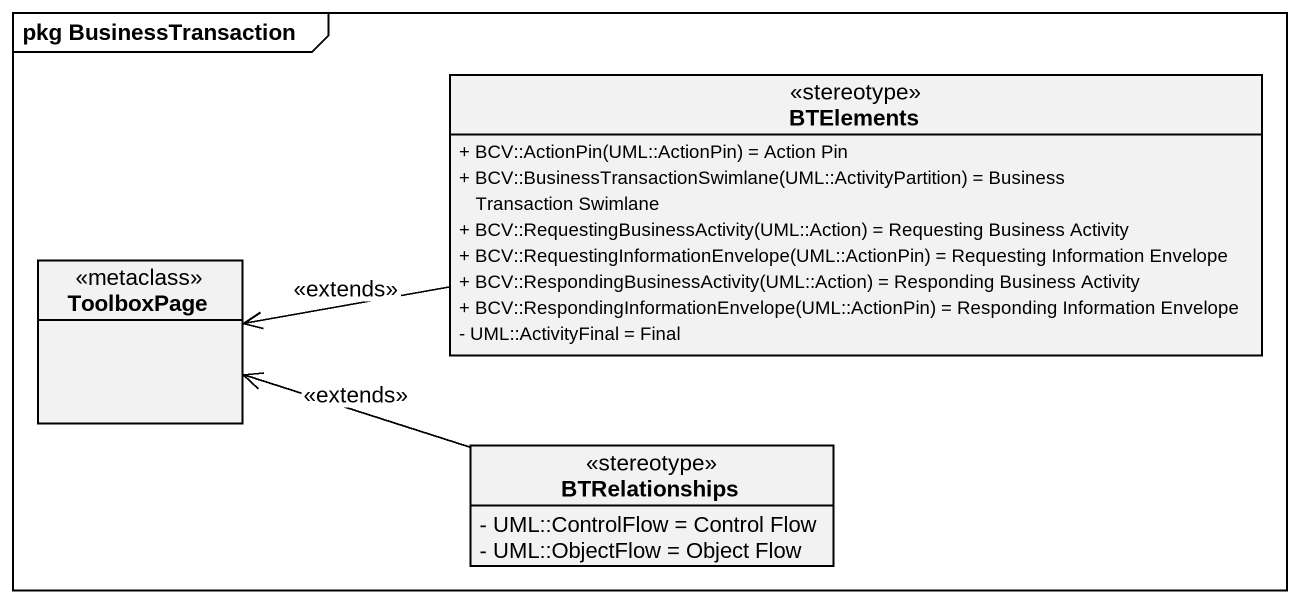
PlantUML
@startuml
mainframe pkg BusinessTransaction
hide circle
hide empty members
skinparam classAttributeIconSize 0
class BTElements <<stereotype>> {
  {field} + BCV::ActionPin(UML::ActionPin) = Action Pin
  {field} + BCV::BusinessTransactionSwimlane(UML::ActivityPartition) = Business Transaction Swimlane
  {field} + BCV::RequestingBusinessActivity(UML::Action) = Requesting Business Activity
  {field} + BCV::RequestingInformationEnvelope(UML::ActionPin) = Requesting Information Envelope
  {field} + BCV::RespondingBusinessActivity(UML::Action) = Responding Business Activity
  {field} + BCV::RespondingInformationEnvelope(UML::ActionPin) = Responding Information Envelope
  - UML::ActivityFinal = Final
}
class ToolboxPage <<metaclass>>
class BTRelationships <<stereotype>> {
  - UML::ControlFlow = Control Flow
  - UML::ObjectFlow = Object Flow
}
BTElements -left-> ToolboxPage : <<extends>>
BTRelationships -left-> ToolboxPage : <<extends>>
@enduml
